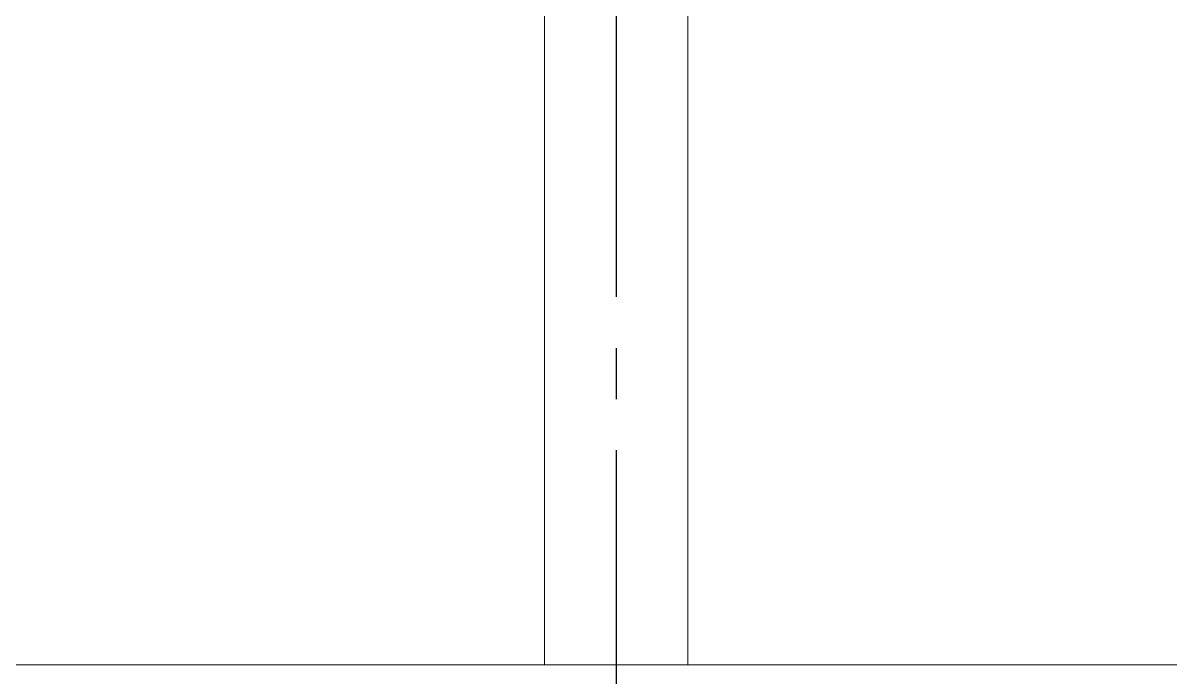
# Model space of a CAD drawing. Extents: x -3080 to 28500, y -1326 to 31609.
# Drawn here: x 11590 to 12151, y 27645 to 27965 of the extents above; entities that cross this region are included whole.
import ezdxf
from ezdxf.xclip import XClip

# ---------------------------------------------------------------- set-up
doc = ezdxf.new("R2010")
doc.units = 0
doc.header["$LTSCALE"] = 100
doc.header["$XCLIPFRAME"] = 2
doc.linetypes.add('188K-SM-07-F10-MECH-CR PIPE-Y2257103$0$X-S-FAB_SL ALL$0$COL-CEN-LIN', pattern=[3.25, 2.5, -0.25, 0.25, -0.25])
doc.linetypes.add('188K-SM-07-F10-MECH-CR PIPE-Y2257103$0$X-S-FAB_SL ALL$0$Wipeout_Contour', pattern=[1, 0, -1])
for name, color, linetype in [('0-xref', 8, 'Continuous'), ('188K-SM-07-F10-MECH-CR PIPE-Y2257103$0$X-S-FAB_SL ALL$0$ASP_1', 1, 'Continuous'), ('188K-SM-07-F10-MECH-CR PIPE-Y2257103$0$X-S-FAB_SL ALL$0$CCL', 15, '188K-SM-07-F10-MECH-CR PIPE-Y2257103$0$X-S-FAB_SL ALL$0$COL-CEN-LIN'), ('188K-SM-07-F10-MECH-CR PIPE-Y2257103$0$X-S-FAB_SL ALL$0$Hattch', 7, 'Continuous'), ('188K-SM-07-F10-MECH-CR PIPE-Y2257103$0$X-S-FAB_SL ALL$0$S-COL', 7, 'Continuous'), ('188K-SM-07-F10-MECH-CR PIPE-Y2257103$0$X-S-FAB_SL ALL$0$S-SLAB', 7, 'Continuous')]:
    doc.layers.add(name, color=color, linetype=linetype)

# ---------------------------------------------------------------- blocks, each defined once
blk = doc.blocks.new('188K-SM-07-F10-MECH-CR PIPE-Y2257103$0$X-S-FAB_SL ALL$0$剖面元素_218_3', base_point=(23061.26, -8263.06))
at = {"color": 254, "linetype": '188K-SM-07-F10-MECH-CR PIPE-Y2257103$0$X-S-FAB_SL ALL$0$Wipeout_Contour', "lineweight": 0, "ltscale": 284177.971083}
blk.add_wipeout([(34906.26, -6943.06), (34976.26, -6943.06), (34976.26, -6204.02), (34958.76, -6204.02), (34958.76, -6212.28), (34923.76, -6212.28), (34923.76, -6204.02), (34906.26, -6204.02)], dxfattribs=at).dxf.layer = '188K-SM-07-F10-MECH-CR PIPE-Y2257103$0$X-S-FAB_SL ALL$0$Hattch'
at = {"layer": '188K-SM-07-F10-MECH-CR PIPE-Y2257103$0$X-S-FAB_SL ALL$0$S-COL', "color": 8, "lineweight": 0}
for p, q in [((34906.26, -6943.06), (34906.26, -6204.02)), ((34976.26, -6943.06), (34976.26, -6204.02))]:
    blk.add_line(p, q, dxfattribs=at)
blk = doc.blocks.new('188K-SM-07-F10-MECH-CR PIPE-Y2257103$0$X-S-FAB_SL ALL$0$剖面元素_242_3', base_point=(23061.26, -8263.06))
at = {"layer": '188K-SM-07-F10-MECH-CR PIPE-Y2257103$0$X-S-FAB_SL ALL$0$S-SLAB', "color": 15, "lineweight": 0}
blk.add_line((40656.26, -6943.06), (24906.26, -6943.06), dxfattribs=at)
blk = doc.blocks.new('188K-SM-07-F10-MECH-CR PIPE-Y2257103$0$X-S-FAB_SL ALL$0$A$C2e9ab586')
at = {"layer": '188K-SM-07-F10-MECH-CR PIPE-Y2257103$0$X-S-FAB_SL ALL$0$S-COL', "lineweight": 0}
blk.add_blockref('188K-SM-07-F10-MECH-CR PIPE-Y2257103$0$X-S-FAB_SL ALL$0$剖面元素_218_3', (-28106.39, 285), dxfattribs=at)
at = {"layer": '188K-SM-07-F10-MECH-CR PIPE-Y2257103$0$X-S-FAB_SL ALL$0$S-SLAB', "lineweight": 0}
blk.add_blockref('188K-SM-07-F10-MECH-CR PIPE-Y2257103$0$X-S-FAB_SL ALL$0$剖面元素_242_3', (-28106.39, 285), dxfattribs=at)
blk = doc.blocks.new('188K-SM-07-F10-MECH-CR PIPE-Y2257103$0$X-S-FAB_SL ALL$0$A$Ceb448ab1')
at = {"layer": '188K-SM-07-F10-MECH-CR PIPE-Y2257103$0$X-S-FAB_SL ALL$0$CCL'}
blk.add_line((11880, 3600), (11880, 0), dxfattribs=at)
blk = doc.blocks.new('188K-SM-07-F10-MECH-CR PIPE-Y2257103$0$X-S-FAB_SL ALL')
at = {"layer": '188K-SM-07-F10-MECH-CR PIPE-Y2257103$0$X-S-FAB_SL ALL$0$ASP_1'}
blk.add_blockref('188K-SM-07-F10-MECH-CR PIPE-Y2257103$0$X-S-FAB_SL ALL$0$A$C2e9ab586', (23632.864, -73288.977), dxfattribs=at)
at = {"layer": '188K-SM-07-F10-MECH-CR PIPE-Y2257103$0$X-S-FAB_SL ALL$0$CCL'}
blk.add_blockref('188K-SM-07-F10-MECH-CR PIPE-Y2257103$0$X-S-FAB_SL ALL$0$A$Ceb448ab1', (-4473.521, -73553.977), dxfattribs=at)
blk = doc.blocks.new('188K-SM-07-F10-MECH-CR PIPE-Y2257103')
ref = blk.add_blockref('188K-SM-07-F10-MECH-CR PIPE-Y2257103$0$X-S-FAB_SL ALL', (4473.521, 99334.763))
XClip(ref).set_block_clipping_path([(-7553.4648570136, -75341.9369645483), (24026.2025623869, -67725.7696244382)])

msp = doc.modelspace()

# ---------------------------------------------------------------- block references
at = {"layer": '0-xref'}
msp.add_blockref('188K-SM-07-F10-MECH-CR PIPE-Y2257103', (0, 0), dxfattribs=at)

doc.saveas('drawing.dxf')
